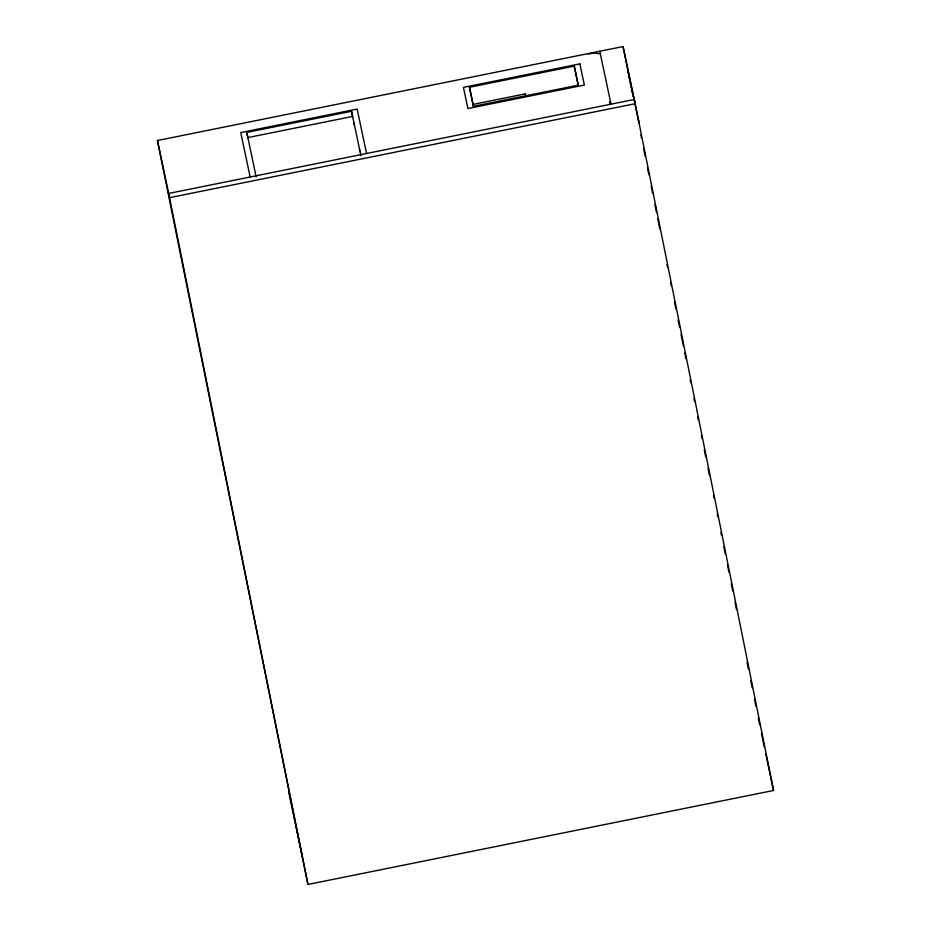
<?xml version="1.0" encoding="UTF-8"?>
<svg xmlns="http://www.w3.org/2000/svg" width="931" height="931" viewBox="0 0 931 931"><rect width="100%" height="100%" fill="white"/><g stroke="black" fill="none" stroke-linecap="round" stroke-linejoin="round"><path stroke-width="1.4" d="M610.515 101.782L609.409 102.282L610.236 102.922L609.863 104.4M157.444 140.523L623.06 46.55L635.21 103.702L169.593 197.675L157.444 140.523L307.94 884.45L773.556 790.477L634.302 99.466L168.697 193.439L307.94 884.45M600.227 53.37L598.086 53.8A9.694 1.769 -11.4 0 0 588.217 53.986L588.136 53.602M469.468 87.258L574.276 66.113L578.326 85.163L473.518 106.309L469.468 87.258L472.995 104.761M247.855 137.811L246.773 132.423L351.534 111.278L360.902 155.64M247.809 137.59L352.57 116.445M525.91 96.58L525.328 93.856L472.925 104.435L473.507 107.146M627.669 69.441L639.143 123.509M761.407 733.325L764.374 747.256M765.852 754.215L773.556 790.477M599.773 51.252L611.027 104.167M366.581 153.499L357.132 109.055L240.722 132.539L250.171 176.995M359.343 148.89L359.936 151.683M246.773 132.423L256.141 176.785M288.878 792.956L302.435 857.323M302.203 856.183L301.749 854.064L301.923 854.937M638.41 119.971L638.701 121.391M638.899 122.333L638.829 121.984M623.06 46.55L633.103 96.417M640.854 134.89L641.424 137.741M643.728 149.135L645.16 156.268M647.452 167.661L648.895 174.784M651.188 186.188L652.619 193.311M654.924 204.704L656.355 211.837M657.786 218.96L659.8 228.933M666.968 264.555L667.55 267.406M670.704 283.071L671.274 285.922M674.44 301.597L675.871 308.72M678.164 320.124L679.607 327.247M681.038 334.369L683.331 345.773M684.774 352.896L685.914 358.598M690.22 379.964L690.802 382.816M693.956 398.491L694.526 401.342M697.691 417.007L698.262 419.858M701.415 435.533L701.997 438.385M704.29 449.778L705.721 456.912M708.025 468.305L709.457 475.427M713.472 495.373L714.042 498.225M717.207 513.9L717.778 516.752M720.931 532.427L721.513 535.278M723.806 546.672L725.237 553.794M727.542 565.198L728.973 572.321M731.266 583.714L732.709 590.848M735.001 602.241L736.433 609.363M747.058 662.081L748.489 669.214M750.793 680.608L752.225 687.73M754.517 699.134L755.96 706.257M758.253 717.65L759.684 724.784M574.276 66.113L578.337 86.304M525.328 93.856L525.794 96.149M351.534 111.278L352.616 116.666M353.85 122.799L354.362 125.348M629.589 78.926L628.832 75.178M579.862 63.878L463.429 87.374L467.921 108.543L584.365 85.047L579.862 63.878"/></g></svg>
